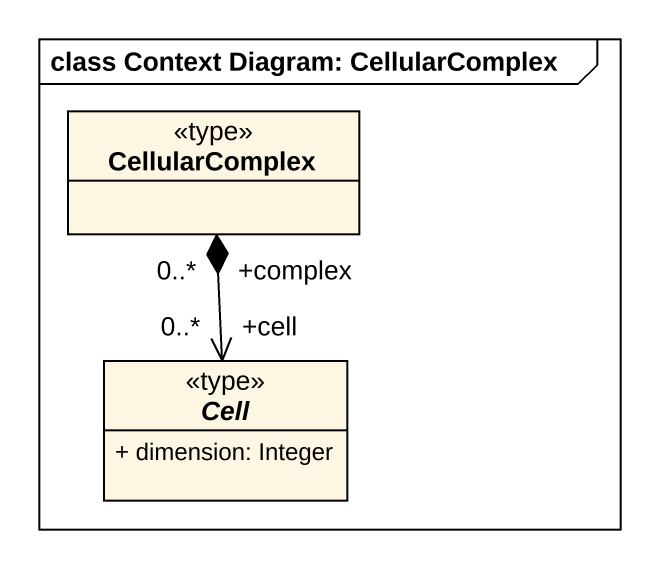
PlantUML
@startuml
mainframe class Context Diagram: CellularComplex
hide circle
hide empty members
skinparam classAttributeIconSize 0
class CellularComplex <<type>>
abstract class Cell <<type>> {
  + dimension: Integer
}
Cell "+cell\n0..*" <-up-* "+complex\n0..*" CellularComplex
@enduml
